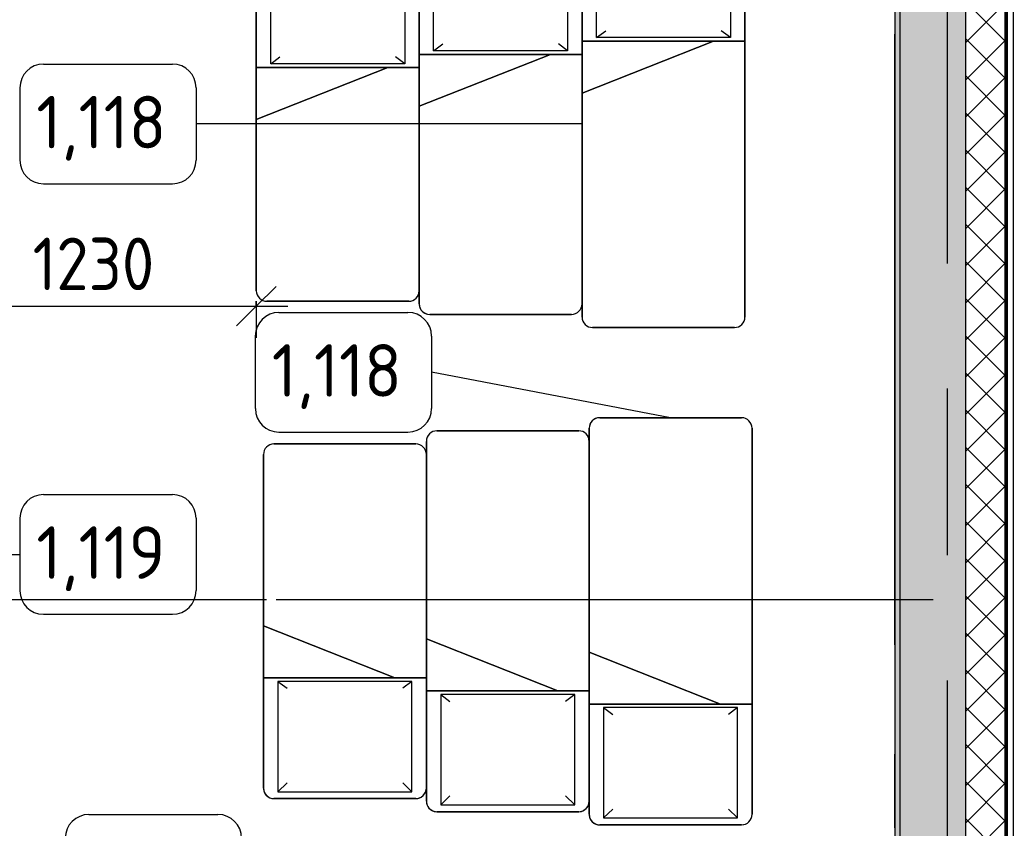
# Model space of a CAD drawing. Header units: millimetres. Extents: x 81494 to 296443, y -8553 to 29000.
# Drawn here: x 121479 to 125260, y 2730 to 5807 of the extents above; entities that cross this region are included whole.
import ezdxf

# ---------------------------------------------------------------- set-up
doc = ezdxf.new("R2010")
doc.units = ezdxf.units.MM
doc.linetypes.add('Осевая', pattern=[3175, 635, -476.25, 1587.5, -476.25])
for name, color, linetype, lineweight in [('A-ANNO-DIMS', 7, 'Continuous', 9), ('A-ANNO-DIMS-100', 7, 'Continuous', 9), ('A-WALL', 7, 'Continuous', 9), ('I-FURN-IDEN', 7, 'Continuous', 9), ('I-WALL', 7, 'Continuous', 9), ('Оси', 7, 'Continuous', 9), ('Оси-2', 7, 'Осевая', 9)]:
    doc.layers.add(name, color=color, linetype=linetype, lineweight=lineweight)
for name, color, linetype, lineweight, true_color in [('A-WALL-1', 9, 'Continuous', 9, 0x808080), ('A-WALL-FNSH-1', 9, 'Continuous', 9, 0x808080), ('I-FURN-1', 9, 'Continuous', 9, 0x808080)]:
    doc.layers.add(name, color=color, linetype=linetype, lineweight=lineweight, true_color=true_color)
doc.styles.add('GOST Common', font='GOST_Common.ttf', dxfattribs={"height": 200})
doc.styles.add('ISOCPEUR_1', font='isocpeur.ttf', dxfattribs={"width": 0.9, "height": 200})
doc.dimstyles.new('ISO-2_0_0_9К_Средний_округл2', dxfattribs={"dimscale": 304.8, "dimtxt": 199.196235, "dimasz": 0.492126, "dimexe": 0.393701, "dimexo": 0, "dimgap": 0, "dimtad": 1, "dimdec": 0, "dimrnd": 10, "dimzin": 0, "dimdsep": 46, "dimtxsty": 'ISOCPEUR_1', "dimblk1": 'OBLIQUE', "dimblk2": 'OBLIQUE', "dimsah": 1, "dimcen": 0.09, "dimdle": 0.393701, "dimazin": 0, "dimtfac": 1, "dimtdec": 4, "dimtix": 1, "dimtmove": 0, "dimatfit": 3, "dimfxl": 1, "dimtvp": 1, "dimtolj": 1, "dimtzin": 0, "dimarcsym": 2})

# ---------------------------------------------------------------- blocks, each defined once
blk = doc.blocks.new('Bed - Small Sizes - 1_118-V46-План расстановки мебели и оборудования 1 этажа в осях 23_1-33')
at = {"layer": 'I-FURN-1'}
for p, q in [((247.3, 0), (-292.7, 0)), ((-292.7, 0), (247.3, 0)), ((247.3, 0), (-292.7, 0)), ((-292.7, 0), (247.3, 0)), ((-277.5, -26.2), (-242.7, -60)), ((232.5, -26.2), (-277.5, -26.2)), ((-277.5, -26.2), (-277.5, -446.2)), ((232.5, -26.2), (-277.5, -26.2)), ((-277.5, -26.2), (-277.5, -446.2)), ((232.5, -26.2), (197.3, -60)), ((232.5, -446.2), (232.5, -26.2)), ((232.5, -446.2), (232.5, -26.2)), ((-332.7, -40), (-332.7, -460)), ((-332.7, -460), (-332.7, -40)), ((-332.7, -40), (-332.7, -460)), ((-332.7, -460), (-332.7, -40)), ((287.3, -460), (287.3, -40)), ((287.3, -40), (287.3, -90)), ((287.3, -90), (287.3, -40)), ((287.3, -40), (287.3, -90)), ((287.3, -90), (287.3, -460)), ((287.3, -510), (287.3, -90)), ((287.3, -90), (287.3, -510)), ((-277.5, -446.2), (-242.7, -420)), ((-277.5, -446.2), (232.5, -446.2)), ((-277.5, -446.2), (232.5, -446.2)), ((232.5, -446.2), (197.3, -420)), ((-332.7, -460), (-212.7, -460)), ((-212.7, -460), (-332.7, -460)), ((-332.7, -460), (-332.7, -1510)), ((-332.7, -1510), (-332.7, -460)), ((-332.7, -460), (-212.7, -460)), ((-212.7, -460), (287.3, -460)), ((287.3, -460), (-212.7, -460)), ((287.3, -460), (-212.7, -460)), ((-212.7, -460), (287.3, -657.7)), ((287.3, -657.7), (-212.7, -460)), ((-212.7, -460), (287.3, -460)), ((-212.7, -460), (287.3, -657.7)), ((-212.7, -460), (287.3, -460)), ((287.3, -657.7), (287.3, -460)), ((287.3, -460), (287.3, -510)), ((287.3, -510), (287.3, -657.7)), ((287.3, -657.7), (287.3, -510)), ((287.3, -510), (287.3, -657.7)), ((287.3, -1510), (287.3, -657.7)), ((287.3, -657.7), (287.3, -1460)), ((287.3, -1460), (287.3, -1510)), ((-292.7, -1550), (247.3, -1550)), ((247.3, -1550), (-292.7, -1550))]:
    blk.add_line(p, q, dxfattribs=at)
for centre, start, end in [((-292.7, -40), 90, 180), ((-292.7, -40), 90, 135), ((247.3, -40), 360, 90), ((247.3, -40), 45, 90), ((-292.7, -40), 90, 180), ((-292.7, -40), 90, 180), ((-292.7, -40), 135, 180), ((247.3, -40), 30, 90), ((247.3, -40), 15, 90), ((247.3, -40), 0, 45), ((247.3, -40), 0, 30), ((247.3, -40), 0, 15), ((-292.7, -1510), 180, 270), ((-292.7, -1510), 180, 270), ((247.3, -1510), 270, 360), ((247.3, -1510), 270, 0)]:
    blk.add_arc(centre, 40, start, end, dxfattribs=at)
blk = doc.blocks.new('Bed - Small Sizes - Single 5-V47-План расстановки мебели и оборудования 1 этажа в осях 23_1-33')
at = {"layer": 'I-FURN-1'}
for p, q in [((247.3, 0), (-292.7, 0)), ((-292.7, 0), (247.3, 0)), ((247.3, 0), (-292.7, 0)), ((-292.7, 0), (247.3, 0)), ((-277.5, -26.2), (-242.7, -60)), ((232.5, -26.2), (-277.5, -26.2)), ((-277.5, -26.2), (-277.5, -446.2)), ((232.5, -26.2), (-277.5, -26.2)), ((-277.5, -26.2), (-277.5, -446.2)), ((232.5, -26.2), (197.3, -60)), ((232.5, -446.2), (232.5, -26.2)), ((232.5, -446.2), (232.5, -26.2)), ((-332.7, -40), (-332.7, -410)), ((-332.7, -460), (-332.7, -40)), ((-332.7, -40), (-332.7, -460)), ((-332.7, -460), (-332.7, -40)), ((287.3, -460), (287.3, -40)), ((287.3, -40), (287.3, -90)), ((287.3, -90), (287.3, -40)), ((287.3, -40), (287.3, -90)), ((287.3, -90), (287.3, -460)), ((287.3, -510), (287.3, -90)), ((287.3, -90), (287.3, -510)), ((-332.7, -410), (-332.7, -460)), ((-277.5, -446.2), (-242.7, -420)), ((-277.5, -446.2), (232.5, -446.2)), ((-277.5, -446.2), (232.5, -446.2)), ((232.5, -446.2), (197.3, -420)), ((-332.7, -460), (-212.7, -460)), ((-212.7, -460), (-332.7, -460)), ((-332.7, -460), (-332.7, -607.7)), ((-332.7, -607.7), (-332.7, -460)), ((-332.7, -460), (-212.7, -460)), ((-212.7, -460), (287.3, -460)), ((287.3, -460), (-212.7, -460)), ((287.3, -460), (-212.7, -460)), ((-212.7, -460), (287.3, -657.7)), ((287.3, -657.7), (-212.7, -460)), ((-212.7, -460), (287.3, -460)), ((-212.7, -460), (287.3, -657.7)), ((-212.7, -460), (287.3, -460)), ((287.3, -657.7), (287.3, -460)), ((287.3, -460), (287.3, -510)), ((287.3, -510), (287.3, -657.7)), ((287.3, -657.7), (287.3, -510)), ((287.3, -510), (287.3, -657.7)), ((-332.7, -607.7), (-332.7, -1410)), ((-332.7, -1410), (-332.7, -607.7)), ((287.3, -1410), (287.3, -657.7)), ((287.3, -657.7), (287.3, -1360)), ((287.3, -1360), (287.3, -1410)), ((-292.7, -1450), (247.3, -1450)), ((247.3, -1450), (-292.7, -1450))]:
    blk.add_line(p, q, dxfattribs=at)
for centre, start, end in [((-292.7, -40), 90, 180), ((-292.7, -40), 90, 180), ((247.3, -40), 360, 90), ((247.3, -40), 0, 90), ((-292.7, -40), 90, 180), ((-292.7, -40), 120, 180), ((-292.7, -40), 105, 120), ((-292.7, -40), 90, 105), ((247.3, -40), 0, 90), ((247.3, -40), 75, 90), ((247.3, -40), 30, 75), ((247.3, -40), 15, 30), ((247.3, -40), 0, 15), ((-292.7, -1410), 180, 270), ((-292.7, -1410), 180, 270), ((247.3, -1410), 270, 0), ((247.3, -1410), 270, 0)]:
    blk.add_arc(centre, 40, start, end, dxfattribs=at)
blk = doc.blocks.new('Bed - Small Sizes - Single 6-V48-План расстановки мебели и оборудования 1 этажа в осях 23_1-33')
at = {"layer": 'I-FURN-1'}
for p, q in [((247.3, 0), (-292.7, 0)), ((-292.7, 0), (247.3, 0)), ((247.3, 0), (-292.7, 0)), ((-292.7, 0), (247.3, 0)), ((-277.5, -26.2), (-242.7, -60)), ((232.5, -26.2), (-277.5, -26.2)), ((-277.5, -26.2), (-277.5, -446.2)), ((232.5, -26.2), (-277.5, -26.2)), ((-277.5, -26.2), (-277.5, -446.2)), ((232.5, -26.2), (197.3, -60)), ((232.5, -446.2), (232.5, -26.2)), ((232.5, -446.2), (232.5, -26.2)), ((-332.7, -40), (-332.7, -410)), ((-332.7, -460), (-332.7, -40)), ((-332.7, -40), (-332.7, -460)), ((-332.7, -460), (-332.7, -40)), ((287.3, -460), (287.3, -40)), ((287.3, -40), (287.3, -460)), ((287.3, -657.7), (287.3, -40)), ((287.3, -40), (287.3, -657.7)), ((-332.7, -410), (-332.7, -460)), ((-277.5, -446.2), (-242.7, -420)), ((-277.5, -446.2), (232.5, -446.2)), ((-277.5, -446.2), (232.5, -446.2)), ((232.5, -446.2), (197.3, -420)), ((-332.7, -460), (-212.7, -460)), ((-212.7, -460), (-332.7, -460)), ((-332.7, -460), (-332.7, -607.7)), ((-332.7, -607.7), (-332.7, -460)), ((-332.7, -460), (-212.7, -460)), ((-212.7, -460), (287.3, -460)), ((287.3, -460), (-212.7, -460)), ((287.3, -460), (-212.7, -460)), ((-212.7, -460), (287.3, -657.7)), ((287.3, -657.7), (-212.7, -460)), ((-212.7, -460), (287.3, -460)), ((-212.7, -460), (287.3, -657.7)), ((-212.7, -460), (287.3, -460)), ((287.3, -657.7), (287.3, -460)), ((287.3, -460), (287.3, -657.7)), ((-332.7, -607.7), (-332.7, -1310)), ((-332.7, -1310), (-332.7, -607.7)), ((287.3, -1310), (287.3, -657.7)), ((287.3, -657.7), (287.3, -1310)), ((-292.7, -1350), (247.3, -1350)), ((247.3, -1350), (-292.7, -1350))]:
    blk.add_line(p, q, dxfattribs=at)
for centre, start, end in [((-292.7, -40), 90, 180), ((-292.7, -40), 90, 180), ((247.3, -40), 360, 90), ((247.3, -40), 0, 90), ((-292.7, -40), 90, 180), ((-292.7, -40), 150, 180), ((-292.7, -40), 90, 150), ((247.3, -40), 0, 90), ((247.3, -40), 60, 90), ((247.3, -40), 15, 60), ((247.3, -40), 0, 15), ((-292.7, -1310), 180, 270), ((-292.7, -1310), 180, 270), ((247.3, -1310), 270, 0), ((247.3, -1310), 270, 0)]:
    blk.add_arc(centre, 40, start, end, dxfattribs=at)
blk = doc.blocks.new('Bed - Small Sizes - 1_118-V49-План расстановки мебели и оборудования 1 этажа в осях 23_1-33')
at = {"layer": 'I-FURN-1'}
for p, q in [((247.3, 1550), (-292.7, 1550)), ((-292.7, 1550), (247.3, 1550)), ((-332.7, 1510), (-332.7, 460)), ((-332.7, 460), (-332.7, 1510)), ((287.3, 657.7), (287.3, 1510)), ((287.3, 1510), (287.3, 1460)), ((287.3, 1460), (287.3, 657.7)), ((287.3, 657.7), (-212.7, 460)), ((-212.7, 460), (287.3, 657.7)), ((-212.7, 460), (287.3, 657.7)), ((287.3, 460), (287.3, 657.7)), ((287.3, 657.7), (287.3, 510)), ((287.3, 510), (287.3, 657.7)), ((287.3, 657.7), (287.3, 510)), ((287.3, 510), (287.3, 460)), ((287.3, 90), (287.3, 510)), ((287.3, 510), (287.3, 90)), ((-212.7, 460), (-332.7, 460)), ((-332.7, 460), (-332.7, 40)), ((-332.7, 40), (-332.7, 460)), ((-332.7, 460), (-212.7, 460)), ((-332.7, 460), (-332.7, 40)), ((-332.7, 40), (-332.7, 460)), ((-332.7, 460), (-212.7, 460)), ((287.3, 460), (-212.7, 460)), ((-212.7, 460), (287.3, 460)), ((-212.7, 460), (287.3, 460)), ((287.3, 460), (-212.7, 460)), ((-212.7, 460), (287.3, 460)), ((287.3, 40), (287.3, 460)), ((287.3, 460), (287.3, 90)), ((-277.5, 446.2), (-242.7, 420)), ((-277.5, 26.2), (-277.5, 446.2)), ((-277.5, 446.2), (232.5, 446.2)), ((-277.5, 446.2), (232.5, 446.2)), ((-277.5, 26.2), (-277.5, 446.2)), ((232.5, 446.2), (197.3, 420)), ((232.5, 446.2), (232.5, 26.2)), ((232.5, 446.2), (232.5, 26.2)), ((287.3, 90), (287.3, 40)), ((287.3, 40), (287.3, 90)), ((287.3, 90), (287.3, 40)), ((-277.5, 26.2), (-242.7, 60)), ((232.5, 26.2), (197.3, 60)), ((-292.7, 0), (247.3, 0)), ((247.3, 0), (-292.7, 0)), ((232.5, 26.2), (-277.5, 26.2)), ((232.5, 26.2), (-277.5, 26.2)), ((-292.7, 0), (247.3, 0)), ((247.3, 0), (-292.7, 0))]:
    blk.add_line(p, q, dxfattribs=at)
for centre, start, end in [((-292.7, 1510), 90, 180), ((-292.7, 1510), 90, 180), ((247.3, 1510), 360, 90), ((247.3, 1510), 0, 90), ((-292.7, 40), 180, 270), ((-292.7, 40), 180, 270), ((-292.7, 40), 180, 270), ((-292.7, 40), 180, 195), ((247.3, 40), 270, 360), ((247.3, 40), 270, 0), ((247.3, 40), 270, 360), ((247.3, 40), 345, 360), ((-292.7, 40), 195, 270), ((247.3, 40), 270, 285), ((247.3, 40), 285, 345)]:
    blk.add_arc(centre, 40, start, end, dxfattribs=at)
blk = doc.blocks.new('Bed - Small Sizes - Single 5-V50-План расстановки мебели и оборудования 1 этажа в осях 23_1-33')
at = {"layer": 'I-FURN-1'}
for p, q in [((247.3, 1450), (-292.7, 1450)), ((-292.7, 1450), (247.3, 1450)), ((-332.7, 1410), (-332.7, 607.7)), ((-332.7, 607.7), (-332.7, 1410)), ((287.3, 657.7), (287.3, 1410)), ((287.3, 1410), (287.3, 1360)), ((287.3, 1360), (287.3, 657.7)), ((287.3, 657.7), (-212.7, 460)), ((-212.7, 460), (287.3, 657.7)), ((-212.7, 460), (287.3, 657.7)), ((287.3, 460), (287.3, 657.7)), ((287.3, 657.7), (287.3, 510)), ((287.3, 510), (287.3, 657.7)), ((287.3, 657.7), (287.3, 510)), ((-332.7, 607.7), (-332.7, 460)), ((-332.7, 460), (-332.7, 607.7)), ((287.3, 510), (287.3, 460)), ((287.3, 90), (287.3, 510)), ((287.3, 510), (287.3, 90)), ((-212.7, 460), (-332.7, 460)), ((-332.7, 460), (-332.7, 410)), ((-332.7, 40), (-332.7, 460)), ((-332.7, 460), (-212.7, 460)), ((-332.7, 460), (-332.7, 40)), ((-332.7, 40), (-332.7, 460)), ((-332.7, 460), (-212.7, 460)), ((287.3, 460), (-212.7, 460)), ((-212.7, 460), (287.3, 460)), ((-212.7, 460), (287.3, 460)), ((287.3, 460), (-212.7, 460)), ((-212.7, 460), (287.3, 460)), ((287.3, 40), (287.3, 460)), ((287.3, 460), (287.3, 90)), ((-277.5, 446.2), (-242.7, 420)), ((-277.5, 26.2), (-277.5, 446.2)), ((-277.5, 446.2), (232.5, 446.2)), ((-277.5, 446.2), (232.5, 446.2)), ((-277.5, 26.2), (-277.5, 446.2)), ((232.5, 446.2), (197.3, 420)), ((232.5, 446.2), (232.5, 26.2)), ((232.5, 446.2), (232.5, 26.2)), ((-332.7, 410), (-332.7, 40)), ((287.3, 90), (287.3, 40)), ((287.3, 40), (287.3, 90)), ((287.3, 90), (287.3, 40)), ((-277.5, 26.2), (-242.7, 60)), ((232.5, 26.2), (197.3, 60)), ((-292.7, 0), (247.3, 0)), ((247.3, 0), (-292.7, 0)), ((232.5, 26.2), (-277.5, 26.2)), ((232.5, 26.2), (-277.5, 26.2)), ((-292.7, 0), (247.3, 0)), ((247.3, 0), (-292.7, 0))]:
    blk.add_line(p, q, dxfattribs=at)
for centre, start, end in [((-292.7, 1410), 90, 180), ((-292.7, 1410), 90, 180), ((247.3, 1410), 360, 90), ((247.3, 1410), 15, 90), ((247.3, 1410), 0, 15), ((-292.7, 40), 180, 270), ((-292.7, 40), 180, 270), ((-292.7, 40), 180, 270), ((-292.7, 40), 180, 240), ((247.3, 40), 270, 360), ((247.3, 40), 270, 0), ((247.3, 40), 270, 360), ((247.3, 40), 285, 360), ((-292.7, 40), 240, 270), ((247.3, 40), 270, 285)]:
    blk.add_arc(centre, 40, start, end, dxfattribs=at)
blk = doc.blocks.new('Bed - Small Sizes - Single 6-V51-План расстановки мебели и оборудования 1 этажа в осях 23_1-33')
at = {"layer": 'I-FURN-1'}
for p, q in [((247.3, 1350), (-292.7, 1350)), ((-292.7, 1350), (247.3, 1350)), ((-332.7, 1310), (-332.7, 607.7)), ((-332.7, 607.7), (-332.7, 1310)), ((287.3, 657.7), (287.3, 1310)), ((287.3, 1310), (287.3, 657.7)), ((287.3, 657.7), (-212.7, 460)), ((-212.7, 460), (287.3, 657.7)), ((-212.7, 460), (287.3, 657.7)), ((287.3, 460), (287.3, 657.7)), ((287.3, 657.7), (287.3, 460)), ((287.3, 40), (287.3, 657.7)), ((287.3, 657.7), (287.3, 40)), ((-332.7, 607.7), (-332.7, 460)), ((-332.7, 460), (-332.7, 607.7)), ((-212.7, 460), (-332.7, 460)), ((-332.7, 460), (-332.7, 410)), ((-332.7, 40), (-332.7, 460)), ((-332.7, 460), (-212.7, 460)), ((-332.7, 460), (-332.7, 40)), ((-332.7, 40), (-332.7, 460)), ((-332.7, 460), (-212.7, 460)), ((287.3, 460), (-212.7, 460)), ((-212.7, 460), (287.3, 460)), ((-212.7, 460), (287.3, 460)), ((287.3, 460), (-212.7, 460)), ((-212.7, 460), (287.3, 460)), ((287.3, 40), (287.3, 460)), ((287.3, 460), (287.3, 40)), ((-277.5, 446.2), (-242.7, 420)), ((-277.5, 26.2), (-277.5, 446.2)), ((-277.5, 446.2), (232.5, 446.2)), ((-277.5, 446.2), (232.5, 446.2)), ((-277.5, 26.2), (-277.5, 446.2)), ((232.5, 446.2), (197.3, 420)), ((232.5, 446.2), (232.5, 26.2)), ((232.5, 446.2), (232.5, 26.2)), ((-332.7, 410), (-332.7, 40)), ((-277.5, 26.2), (-242.7, 60)), ((232.5, 26.2), (197.3, 60)), ((-292.7, 0), (247.3, 0)), ((247.3, 0), (-292.7, 0)), ((232.5, 26.2), (-277.5, 26.2)), ((232.5, 26.2), (-277.5, 26.2)), ((-292.7, 0), (247.3, 0)), ((247.3, 0), (-292.7, 0))]:
    blk.add_line(p, q, dxfattribs=at)
for centre, start, end in [((-292.7, 1310), 90, 180), ((-292.7, 1310), 90, 180), ((247.3, 1310), 360, 90), ((247.3, 1310), 360, 90), ((-292.7, 40), 180, 270), ((-292.7, 40), 180, 270), ((-292.7, 40), 180, 270), ((-292.7, 40), 180, 225), ((247.3, 40), 270, 360), ((247.3, 40), 270, 0), ((247.3, 40), 270, 360), ((247.3, 40), 270, 360), ((-292.7, 40), 225, 240), ((-292.7, 40), 240, 270)]:
    blk.add_arc(centre, 40, start, end, dxfattribs=at)
blk = doc.blocks.new('Марка_Мебель - В прямоуг_Balcon_Марка-25523697-План расстановки мебели и оборудования 1 этажа в осях 23_1-33')
at = {"layer": 'I-FURN-IDEN'}
for p, q in [((-2.455, 2.278), (2.455, 2.278)), ((-3.355, 1.378), (-3.355, -1.384)), ((3.355, 1.378), (3.355, -1.378)), ((-2.461, -2.278), (2.455, -2.278))]:
    blk.add_line(p, q, dxfattribs=at)
for centre, radius, start, end in [((-2.455, 1.378), 0.9, 90, 180), ((2.455, 1.378), 0.9, 0, 90), ((-2.461, -1.384), 0.893, 180, 270), ((2.455, -1.378), 0.9, 270, 0)]:
    blk.add_arc(centre, radius, start, end, dxfattribs=at)
blk = doc.blocks.new('DIMBLOCK38-План расстановки мебели и оборудования 1 этажа в осях 23_1-33')
at = {"layer": 'A-ANNO-DIMS-100', "lineweight": 20}
for p, q in [((121146.6, 4716.8), (121221.6, 4791.8)), ((122378.9, 4716.8), (122453.9, 4791.8)), ((121146.6, 4716.8), (121071.6, 4641.8)), ((122378.9, 4716.8), (122303.9, 4641.8))]:
    blk.add_line(p, q, dxfattribs=at)
at = {"layer": 'A-ANNO-DIMS-100'}
for p, q in [((121146.6, 4790.3), (121146.6, 4596.8)), ((121146.6, 4716.8), (121146.6, 4790.3)), ((122378.9, 4735.8), (122378.9, 4596.8)), ((122378.9, 4716.8), (122378.9, 4735.8)), ((121026.6, 4716.8), (122498.9, 4716.8))]:
    blk.add_line(p, q, dxfattribs=at)
at = {"layer": 'A-ANNO-DIMS-100', "color": 0, "insert": (121527.2, 4978.1), "char_height": 200, "width": 565.411, "attachment_point": 1, "line_spacing_factor": 1.149209, "style": 'ISOCPEUR_1'}
blk.add_mtext('1230', dxfattribs=at)
blk = doc.blocks.new('_Oblique')
at = {"color": 0, "linetype": 'ByBlock', "lineweight": -2}
blk.add_line((-0.5, -0.5), (0.5, 0.5), dxfattribs=at)

msp = doc.modelspace()

# ---------------------------------------------------------------- hatches: boundary and pattern name
at = {"layer": 'A-WALL'}
h = msp.add_hatch(dxfattribs=at)
h.set_pattern_fill('FP_5', color=256, style=0, pattern_type=2)
h.set_pattern_definition([(45, (0, 0), (-70.71068, 70.71068), []), (135, (0, 0), (-70.71068, -70.71068), [])])
h.paths.add_polyline_path([(125080, -250), (125230, -250), (125230, 7700), (125080, 7700), (125080, -100)])
h.paths.add_polyline_path([(125080, 8900), (125230, 8900), (125230, 10820), (125080, 10820), (125080, 9473.4)])
h.paths.add_polyline_path([(125108, 13120), (125230, 13120), (125230, 13670), (125080, 13670), (125080, 13120)])
h.paths.add_polyline_path([(125230, 15220), (125230, 21550), (125080, 21550), (125080, 15220), (125188, 15220)])
at = {"layer": 'I-WALL'}
h = msp.add_hatch(dxfattribs=at)
h.set_pattern_fill('FP_67', color=256, style=0, pattern_type=2)
h.set_pattern_definition([(0, (0, 0), (121.92, 30.48), [10.058, -81.382, 10.058, -81.382, -487.68]), (0, (0, 0), (121.92, 30.48), [-182.88, 10.058, -172.822, 10.058, -81.382, -213.36]), (0, (0, 0), (121.92, 30.48), [-457.2, 10.058, -50.902, 10.058, -142.342]), (120, (45.72, 15.24), (-87.356454, 90.345817), [10.058, -81.382, 10.058, -81.382, -487.68]), (120, (45.72, 15.24), (-87.356454, 90.345817), [-182.88, 10.058, -172.822, 10.058, -81.382, -213.36]), (120, (45.72, 15.24), (-87.356454, 90.345817), [-457.2, 10.058, -50.902, 10.058, -142.342]), (240, (60.96, 76.2), (-34.563546, -120.825817), [10.058, -81.382, 10.058, -81.382, -487.68]), (240, (60.96, 76.2), (-34.563546, -120.825817), [-182.88, 10.058, -172.822, 10.058, -81.382, -213.36]), (240, (60.96, 76.2), (-34.563546, -120.825817), [-457.2, 10.058, -50.902, 10.058, -142.342])])
h.paths.add_polyline_path([(124830, 160), (124830, 7700), (124810, 7700), (124810, 160)])
h.paths.add_polyline_path([(124810, 8900), (124830, 8900), (124830, 9980), (124810, 9980), (124810, 8944.2)])
h = msp.add_hatch(dxfattribs=at)
h.set_pattern_fill('FP_2', color=256, style=0, pattern_type=2)
h.set_pattern_definition([(45, (0, 0), (-57.024626, 57.024626), []), (45, (57.025, 0), (-57.024626, 57.024626), [100.806, -20.161, 3.353, -16.808])])
h.paths.add_polyline_path([(125080, -100), (125080, 7700), (125028, 7700), (125028, 7720), (124830, 7720), (124830, -100)])

# ---------------------------------------------------------------- linework, layer by layer
at = {"layer": 'A-WALL'}
for p, q in [((125260, 11722), (125260, -280)), ((124830, 150), (124830, 7720)), ((125230, -250), (125230, 7700)), ((125233, -253), (125233, 7700))]:
    msp.add_line(p, q, dxfattribs=at)
at = {"layer": 'A-WALL-1'}
for p, q in [((124810, 7700), (124810, 160)), ((125080, -100), (125080, 7700))]:
    msp.add_line(p, q, dxfattribs=at)
at = {"layer": 'A-WALL-FNSH-1'}
for p, q in [((125238, -258), (125238, 7700)), ((124810, 5168.4), (124809, 5168.4)), ((124809, 5017.6), (124810, 5017.6))]:
    msp.add_line(p, q, dxfattribs=at)
at = {"layer": 'I-FURN-IDEN'}
for p, q in [((123618.9, 5410.8), (122149.6, 5410.8)), ((123956.1, 4292.5), (123045.9, 4465.4)), ((121150.6, 3771.9), (121478.7, 3771.9))]:
    msp.add_line(p, q, dxfattribs=at)
at = {"layer": 'I-WALL'}
for p, q in [((124809, 5753.2), (124810, 5753.2)), ((124809, 4036.7), (124809, 5753.2)), ((124809, 5224.9), (124810, 5224.9)), ((124809, 5187.8), (124810, 5187.8)), ((124809, 5137.1), (124810, 5137.1)), ((124809, 5086.4), (124810, 5086.4)), ((124809, 5035.7), (124810, 5035.7)), ((124809, 4985), (124810, 4985)), ((124809, 4949.1), (124810, 4949.1)), ((124809, 4636), (124810, 4636)), ((124809, 4449.3), (124810, 4449.3)), ((124809, 4432.8), (124810, 4432.8)), ((124809, 4422.8), (124810, 4422.8)), ((124809, 4421.8), (124810, 4421.8)), ((124810, 4243.9), (124809, 4243.9)), ((124809, 4105.3), (124810, 4105.3)), ((124810, 4094.6), (124809, 4094.6)), ((124810, 4036.7), (124809, 4036.7)), ((124809, 4036), (124810, 4036)), ((124809, 3769), (124809, 4036)), ((124809, 3948.8), (124810, 3948.8)), ((124810, 3844.1), (124809, 3844.1)), ((124809, 3769), (124810, 3769)), ((124809, 3427.3), (124809, 3759)), ((124809, 3759), (124810, 3759)), ((124809, 3427.3), (124810, 3427.3)), ((124809, 3012.1), (124810, 3012.1)), ((124809, 2731.3), (124809, 3012.1)), ((124809, 2975), (124810, 2975)), ((124809, 2924.3), (124810, 2924.3)), ((124810, 2889.7), (124809, 2889.7)), ((124809, 2873.6), (124810, 2873.6)), ((124809, 2862.2), (124810, 2862.2)), ((124809, 2822.9), (124810, 2822.9)), ((124809, 2772.2), (124810, 2772.2)), ((124809, 2731.3), (124810, 2731.3))]:
    msp.add_line(p, q, dxfattribs=at)
at = {"layer": 'I-WALL', "flags": 128}
for points in [[(124809, 5026.6), (124809, 5038.3), (124809, 5050.8), (124809, 5063.5), (124809, 5076), (124809, 5087.7), (124809, 5098.4), (124809, 5107.4), (124809, 5114.5), (124809, 5119.5), (124809, 5122), (124809, 5122.1), (124809, 5119.7), (124809, 5114.9), (124809, 5107.9), (124809, 5098.9), (124809, 5088.4)], [(124809, 4975.1), (124809, 4985.6), (124809, 4997.2), (124809, 5009.4), (124809, 5021.9), (124809, 5034.2), (124809, 5046.1), (124809, 5057.2), (124809, 5067), (124809, 5075.4), (124809, 5082), (124809, 5086.7), (124809, 5089.4), (124809, 5089.9), (124809, 5088.2), (124809, 5084.3), (124809, 5078.5), (124809, 5070.8), (124809, 5061.6)], [(124809, 5088.4), (124809, 5076.6), (124809, 5064.2), (124809, 5051.5), (124809, 5039), (124809, 5027.2), (124809, 5016.6), (124809, 5007.5), (124809, 5000.4), (124809, 4995.5), (124809, 4992.9), (124809, 4992.9), (124809, 4995.3), (124809, 5000.1), (124809, 5007.1), (124809, 5016), (124809, 5026.6)], [(124809, 5061.6), (124809, 5051), (124809, 5039.5), (124809, 5027.3), (124809, 5014.8), (124809, 5002.4), (124809, 4990.5), (124809, 4979.5), (124809, 4969.6), (124809, 4961.3), (124809, 4954.6), (124809, 4949.9), (124809, 4947.3), (124809, 4946.8), (124809, 4948.5), (124809, 4952.3), (124809, 4958.2), (124809, 4965.8), (124809, 4975.1)], [(124809, 4947.8), (124809, 4955.8), (124809, 4964.4), (124809, 4973.6), (124809, 4982.9), (124809, 4992.2), (124809, 5001.1), (124809, 5009.4), (124809, 5016.8), (124809, 5023.1), (124809, 5028.1), (124809, 5031.6), (124809, 5033.6), (124809, 5033.9), (124809, 5032.7), (124809, 5029.8), (124809, 5025.4), (124809, 5019.7), (124809, 5012.7)], [(124809, 5012.7), (124809, 5004.8), (124809, 4996.1), (124809, 4987), (124809, 4977.6), (124809, 4968.4), (124809, 4959.4), (124809, 4951.2), (124809, 4943.8), (124809, 4937.5), (124809, 4932.5), (124809, 4929), (124809, 4927), (124809, 4926.6), (124809, 4927.9), (124809, 4930.8), (124809, 4935.2), (124809, 4940.9), (124809, 4947.8)], [(124809, 4864.4), (124809, 4879.5), (124809, 4895.8), (124809, 4912.7), (124809, 4929.7), (124809, 4946.1), (124809, 4961.4), (124809, 4975.1), (124809, 4986.7), (124809, 4995.8), (124809, 5002.2), (124809, 5005.5), (124809, 5005.7), (124809, 5002.8), (124809, 4996.8), (124809, 4988), (124809, 4976.7), (124809, 4963.3)], [(124809, 4934.1), (124809, 4938.5), (124809, 4943.3), (124809, 4948.3), (124809, 4953.4), (124809, 4958.4), (124809, 4963.2), (124809, 4967.7), (124809, 4971.6), (124809, 4974.9), (124809, 4977.5), (124809, 4979.3), (124809, 4980.2), (124809, 4980.3), (124809, 4979.4), (124809, 4977.7), (124809, 4975.2), (124809, 4972), (124809, 4968.1)], [(124809, 4968.1), (124809, 4963.8), (124809, 4959), (124809, 4954), (124809, 4948.9), (124809, 4943.9), (124809, 4939), (124809, 4934.6), (124809, 4930.7), (124809, 4927.4), (124809, 4924.8), (124809, 4923), (124809, 4922.1), (124809, 4922), (124809, 4922.8), (124809, 4924.5), (124809, 4927), (124809, 4930.3), (124809, 4934.1)], [(124809, 4963.3), (124809, 4948.1), (124809, 4931.8), (124809, 4914.9), (124809, 4898), (124809, 4881.5), (124809, 4866.2), (124809, 4852.5), (124809, 4840.9), (124809, 4831.8), (124809, 4825.5), (124809, 4822.2), (124809, 4822), (124809, 4824.9), (124809, 4830.8), (124809, 4839.6), (124809, 4850.9), (124809, 4864.4)], [(124809, 4923), (124809, 4925.8), (124809, 4928.8), (124809, 4931.9), (124809, 4935), (124809, 4938.1), (124809, 4940.9), (124809, 4943.4), (124809, 4945.6), (124809, 4947.3), (124809, 4948.5), (124809, 4949.2), (124809, 4949.2), (124809, 4948.7), (124809, 4947.7), (124809, 4946.1), (124809, 4944), (124809, 4941.5)], [(124809, 4941.5), (124809, 4938.7), (124809, 4935.7), (124809, 4932.6), (124809, 4929.5), (124809, 4926.5), (124809, 4923.6), (124809, 4921.1), (124809, 4918.9), (124809, 4917.2), (124809, 4916), (124809, 4915.4), (124809, 4915.3), (124809, 4915.8), (124809, 4916.9), (124809, 4918.5), (124809, 4920.5), (124809, 4923)], [(124809, 4841.8), (124809, 4845.4), (124809, 4849.2), (124809, 4853.2), (124809, 4857.3), (124809, 4861.4), (124809, 4865.3), (124809, 4868.9), (124809, 4872.1), (124809, 4874.8), (124809, 4876.9), (124809, 4878.4), (124809, 4879.2), (124809, 4879.3), (124809, 4878.6), (124809, 4877.3), (124809, 4875.3), (124809, 4872.7), (124809, 4869.6)], [(124809, 4869.6), (124809, 4866.1), (124809, 4862.3), (124809, 4858.3), (124809, 4854.2), (124809, 4850.1), (124809, 4846.2), (124809, 4842.6), (124809, 4839.4), (124809, 4836.7), (124809, 4834.6), (124809, 4833.1), (124809, 4832.3), (124809, 4832.2), (124809, 4832.9), (124809, 4834.2), (124809, 4836.2), (124809, 4838.7), (124809, 4841.8)], [(124809, 4755.1), (124809, 4766.8), (124809, 4779.3), (124809, 4792), (124809, 4804.5), (124809, 4816.3), (124809, 4826.9), (124809, 4835.9), (124809, 4843), (124809, 4848), (124809, 4850.5), (124809, 4850.6), (124809, 4848.2), (124809, 4843.4), (124809, 4836.4), (124809, 4827.4), (124809, 4816.9)], [(124809, 4816.9), (124809, 4805.2), (124809, 4792.7), (124809, 4780), (124809, 4767.5), (124809, 4755.7), (124809, 4745.1), (124809, 4736), (124809, 4728.9), (124809, 4724), (124809, 4721.4), (124809, 4721.4), (124809, 4723.8), (124809, 4728.6), (124809, 4735.6), (124809, 4744.5), (124809, 4755.1)], [(124809, 4592.9), (124809, 4611.4), (124809, 4631.4), (124809, 4652.2), (124809, 4673.1), (124809, 4693.3), (124809, 4712.3), (124809, 4729.2), (124809, 4743.7), (124809, 4755.1), (124809, 4763.1), (124809, 4767.4), (124809, 4767.8), (124809, 4764.4), (124809, 4757.3), (124809, 4746.7), (124809, 4732.9), (124809, 4716.5)], [(124809, 4716.5), (124809, 4698), (124809, 4678), (124809, 4657.2), (124809, 4636.3), (124809, 4616), (124809, 4597.1), (124809, 4580.1), (124809, 4565.7), (124809, 4554.3), (124809, 4546.3), (124809, 4542), (124809, 4541.5), (124809, 4544.9), (124809, 4552.1), (124809, 4562.7), (124809, 4576.5), (124809, 4592.9)]]:
    msp.add_lwpolyline(points, dxfattribs=at)
at = {"layer": 'I-WALL'}
for points, knots in [([(124809, 4636), (124809, 4526.7), (124809, 4468.4), (124809, 4364.8), (124809, 4282.3), (124809, 4243.9)], [0, 0, 0, 0, 0.787044, 1.615544, 2.248132, 2.248132, 2.248132, 2.248132]), ([(124809, 4105.3), (124809, 4022.3), (124809, 3985.9), (124809, 3937.3), (124809, 3841.9), (124809, 3806.3), (124809, 3769)], [0, 0, 0, 0, 0.382944, 0.819442, 1.25295, 1.618625, 1.618625, 1.618625, 1.618625]), ([(124809, 3759), (124809, 3796.3), (124809, 3831.8), (124809, 3927), (124809, 3975.4), (124809, 4011.8), (124809, 4094.6)], [-1.618625, -1.618625, -1.618625, -1.618625, -1.25295, -0.819442, -0.382944, 0, 0, 0, 0]), ([(124809, 3844.1), (124809, 3869.8), (124809, 3904.4), (124809, 3961.4), (124809, 3979.7), (124809, 4036.7)], [0, 0, 0, 0, 0.322024, 0.668879, 1.001889, 1.001889, 1.001889, 1.001889]), ([(124809, 4036), (124809, 3979.2), (124809, 3960.9), (124809, 3904.2), (124809, 3869.7), (124809, 3844.1)], [-1.001889, -1.001889, -1.001889, -1.001889, -0.668879, -0.322024, 0, 0, 0, 0])]:
    msp.add_open_spline(points, degree=3, knots=knots, dxfattribs=at)
at = {"layer": 'Оси'}
msp.add_line((122455, 3600), (124955, 3600), dxfattribs=at)
at = {"layer": 'Оси-2'}
for p, q in [((125010, 593.7), (125010, 19415.1)), ((84793.9, 3600), (122455, 3600))]:
    msp.add_line(p, q, dxfattribs=at)

# ---------------------------------------------------------------- block references
at = {"layer": 'I-FURN-1', "rotation": 180}
for name, p in [('Bed - Small Sizes - 1_118-V49-План расстановки мебели и оборудования 1 этажа в осях 23_1-33', (123906.2, 6185.8)), ('Bed - Small Sizes - Single 5-V50-План расстановки мебели и оборудования 1 этажа в осях 23_1-33', (123286.2, 6135.8)), ('Bed - Small Sizes - Single 6-V51-План расстановки мебели и оборудования 1 этажа в осях 23_1-33', (122666.2, 6085.8)), ('Bed - Small Sizes - 1_118-V46-План расстановки мебели и оборудования 1 этажа в осях 23_1-33', (123933.4, 2742.5)), ('Bed - Small Sizes - Single 5-V47-План расстановки мебели и оборудования 1 этажа в осях 23_1-33', (123313.4, 2792.5)), ('Bed - Small Sizes - Single 6-V48-План расстановки мебели и оборудования 1 этажа в осях 23_1-33', (122693.4, 2842.5))]:
    msp.add_blockref(name, p, dxfattribs=at)
at = {"layer": 'I-FURN-IDEN', "xscale": 99.99999999999993, "yscale": 99.99999999999993, "zscale": 99.99999999999993}
for p in [(121814.2, 5410.8), (122710.5, 4465.4), (121814.2, 3771.9), (121987.1, 2554)]:
    msp.add_blockref('Марка_Мебель - В прямоуг_Balcon_Марка-25523697-План расстановки мебели и оборудования 1 этажа в осях 23_1-33', p, dxfattribs=at)

# ---------------------------------------------------------------- texts
at = {"layer": 'I-FURN-IDEN', "char_height": 200, "width": 625.316, "attachment_point": 1, "style": 'GOST Common'}
for s, insert in [('1,118', (121541.2, 5517.8)), ('1,118', (122437.5, 4572.4)), ('1,119', (121541.2, 3879))]:
    msp.add_mtext(s, dxfattribs=dict(at, insert=insert))

# ---------------------------------------------------------------- dimensions: what is measured, and where the dimension line sits
at = {"layer": 'A-ANNO-DIMS'}
dim = msp.add_linear_dim(base=(122378.9, 4716.8), p1=(121146.6, 4790.3), p2=(122378.9, 4735.8), dimstyle='ISO-2_0_0_9К_Средний_округл2', override={"dimpost": '<>', "dimfxl": 1233.485179}, dxfattribs=at)
dim.commit()
dim.dimension.update_dxf_attribs({"geometry": 'DIMBLOCK38-План расстановки мебели и оборудования 1 этажа в осях 23_1-33', "text_midpoint": (121762.8, 4816.8)})

doc.saveas('drawing.dxf')
